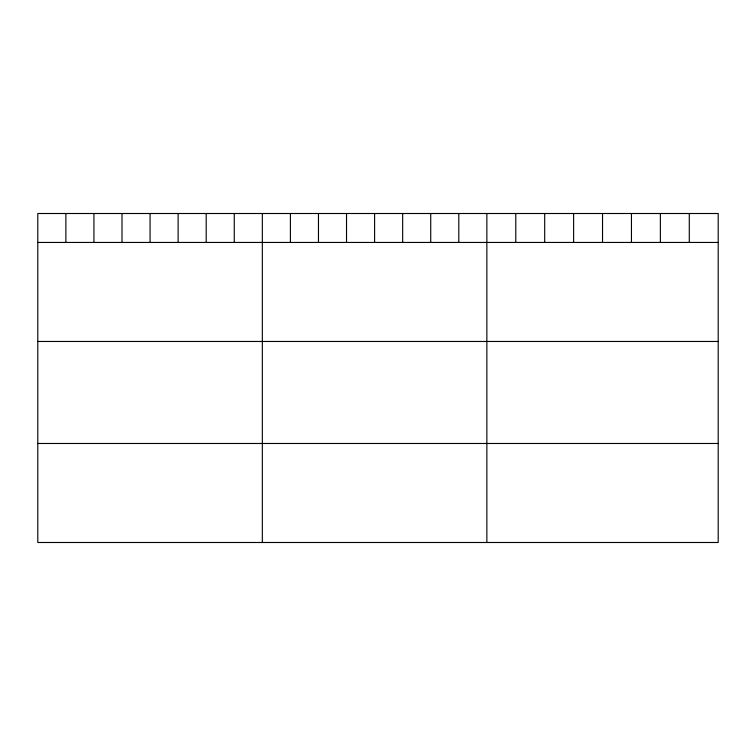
<?xml version="1.0" encoding="UTF-8"?>
<svg xmlns="http://www.w3.org/2000/svg" width="756" height="756" viewBox="0 0 756 756"><rect width="100%" height="100%" fill="white"/><g stroke="black" fill="none" stroke-linecap="round" stroke-linejoin="round"><path stroke-width="1.13" d="M718.2 242.449L718.2 542.496L37.8 542.496L37.8 213.504L718.2 213.504L718.2 242.449L37.8 242.449M37.8 341.466L718.2 341.466M37.8 443.479L718.2 443.479M689.283 213.504L689.283 242.449M660.366 213.504L660.366 242.449M631.449 213.504L631.449 242.449M602.532 213.504L602.532 242.449M573.615 213.504L573.615 242.449M544.698 213.504L544.698 242.449M515.781 213.504L515.781 242.449M486.864 213.504L486.864 542.496M458.797 213.504L458.797 242.449M430.731 213.504L430.731 242.449M402.664 213.504L402.664 242.449M374.598 213.504L374.598 242.449M346.531 213.504L346.531 242.449M318.465 213.504L318.465 242.449M290.399 213.504L290.399 242.449M262.332 213.504L262.332 542.496M234.266 213.504L234.266 242.449M206.199 213.504L206.199 242.449M178.132 213.504L178.132 242.449M150.066 213.504L150.066 242.449M121.999 213.504L121.999 242.449M93.933 213.504L93.933 242.449M65.867 213.504L65.867 242.449"/></g></svg>
